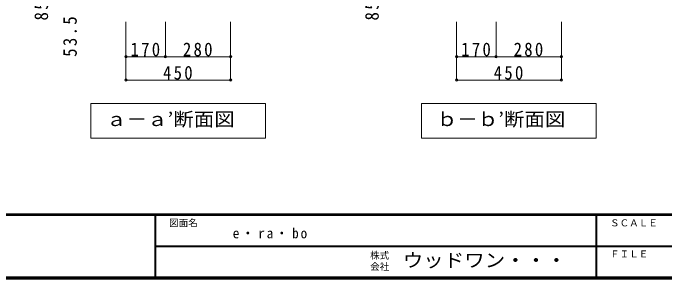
# Model space of a CAD drawing. Units: millimetres, scale not verified. Extents: x -3922 to 3878, y -2932 to 2722.
# Drawn here: x -632 to 2167, y -2864 to -1724 of the extents above; entities that cross this region are included whole.
import ezdxf
from ezdxf.enums import TextEntityAlignment as Align

# ---------------------------------------------------------------- set-up
doc = ezdxf.new("R2010")
doc.units = ezdxf.units.MM
doc.header["$LTSCALE"] = 20
doc.header["$PDMODE"] = 32
doc.header["$PDSIZE"] = 10
for name, color, linetype, lineweight in [('0-A_文字', 7, 'Continuous', 18), ('0-B_寸法', 7, 'Continuous', 9), ('F-1_枠', 6, 'Continuous', 40)]:
    doc.layers.add(name, color=color, linetype=linetype, lineweight=lineweight)
doc.layers.add('F-A_文字', color=7, linetype='Continuous')
doc.styles.add('ＭＳ ゴシック', font='')
doc.styles.get('ＭＳ ゴシック').set_extended_font_data('MS Gothic')

msp = doc.modelspace()

# ---------------------------------------------------------------- linework, layer by layer
at = {"layer": '0-A_文字'}
for p, q in [((452.47, -2111.27), (452.47, -2261.27)), ((1872.47, -2111.27), (1872.47, -2261.27)), ((-297.53, -2261.27), (452.47, -2261.27)), ((1122.47, -2261.27), (1872.47, -2261.27))]:
    msp.add_line(p, q, dxfattribs=at)
for points in [[(452.47, -2111.27), (-297.53, -2111.27), (-297.53, -2261.27)], [(1872.47, -2111.27), (1122.47, -2111.27), (1122.47, -2261.27)]]:
    msp.add_lwpolyline(points, dxfattribs=at)
at = {"layer": '0-B_寸法', "color": 4}
for p, q in [((-147.53, -2011.27), (-147.53, -1761.27)), ((22.47, -1911.27), (22.47, -1761.27)), ((302.47, -2011.27), (302.47, -1761.27)), ((1272.47, -2011.27), (1272.47, -1761.27)), ((1442.47, -1911.27), (1442.47, -1761.27)), ((1722.47, -2011.27), (1722.47, -1761.27)), ((-147.53, -1911.27), (302.47, -1911.27)), ((1272.47, -1911.27), (1722.47, -1911.27)), ((-147.53, -2011.27), (302.47, -2011.27)), ((1272.47, -2011.27), (1722.47, -2011.27))]:
    msp.add_line(p, q, dxfattribs=at)
at = {"layer": '0-B_寸法'}
for p in [(-147.53, -1911.27), (22.47, -1911.27), (302.47, -1911.27), (1272.47, -1911.27), (1442.47, -1911.27), (1722.47, -1911.27), (-147.53, -2011.27), (302.47, -2011.27), (1272.47, -2011.27), (1722.47, -2011.27)]:
    msp.add_point(p, dxfattribs=at)
at = {"layer": 'F-1_枠'}
for p, q in [((3877.97, -2587.71), (-3922.03, -2587.71)), ((3877.97, -2591.04), (-3922.03, -2591.04)), ((-22.03, -2591.04), (-22.03, -2857.71)), ((1871.3, -2591.04), (1871.3, -2857.71)), ((-22.03, -2724.37), (3871.3, -2724.38)), ((3877.97, -2857.71), (-3922.03, -2857.71)), ((3877.97, -2861.04), (-3922.03, -2861.04)), ((3877.97, -2864.37), (-3922.03, -2864.37))]:
    msp.add_line(p, q, dxfattribs=at)

# ---------------------------------------------------------------- texts
at = {"layer": '0-A_文字', "style": 'ＭＳ ゴシック', "width": 1.1}
for s, p in [('ａ－ａ’断面図', (-232.53, -2226.27)), ('ｂ－ｂ’断面図', (1187.47, -2226.27))]:
    msp.add_text(s, height=58.65, dxfattribs=at).set_placement(p, align=Align.BOTTOM_LEFT)
at = {"layer": '0-A_文字', "insert": (311.3, -2691.04), "char_height": 43.99, "attachment_point": 7, "style": 'ＭＳ ゴシック'}
msp.add_mtext('\\T1.28;\\W0.95;e・ra・bo', dxfattribs=at)
at = {"layer": '0-B_寸法', "char_height": 58.65, "attachment_point": 7, "rotation": 90, "style": 'ＭＳ ゴシック'}
for s, insert in [('\\T1.28;\\W0.9;85.5', (-480.85, -1756.02)), ('\\T1.28;\\W0.9;85.5', (939.15, -1756.02)), ('\\T1.28;\\W0.9;53.5', (-357.53, -1911.84))]:
    msp.add_mtext(s, dxfattribs=dict(at, insert=insert))
at = {"layer": '0-B_寸法', "char_height": 58.65, "attachment_point": 7, "style": 'ＭＳ ゴシック'}
for s, insert in [('\\T1.27;\\W0.9;170', (-127.53, -1910.06)), ('\\T1.27;\\W0.9;280', (97.47, -1910.06)), ('\\T1.27;\\W0.9;170', (1292.47, -1910.06)), ('\\T1.27;\\W0.9;280', (1517.47, -1910.06)), ('\\T1.27;\\W0.9;450', (11.93, -2010.06)), ('\\T1.27;\\W0.9;450', (1431.93, -2010.06))]:
    msp.add_mtext(s, dxfattribs=dict(at, insert=insert))
at = {"layer": 'F-A_文字', "style": 'ＭＳ ゴシック'}
for s, p in [('図面名', (37.97, -2647.71)), ('ＳＣＡＬＥ', (1931.3, -2647.71)), ('ＦＩＬＥ', (1931.3, -2781.04)), ('株式', (901.3, -2787.04)), ('会社', (901.3, -2835.04))]:
    msp.add_text(s, height=29.33, dxfattribs=at).set_placement(p, align=Align.BOTTOM_LEFT)
at = {"layer": 'F-A_文字', "style": 'ＭＳ ゴシック', "width": 1.1}
msp.add_text('ウッドワン・・・', height=58.65, dxfattribs=at).set_placement((1041.3, -2831.04), align=Align.BOTTOM_LEFT)

doc.saveas('drawing.dxf')
